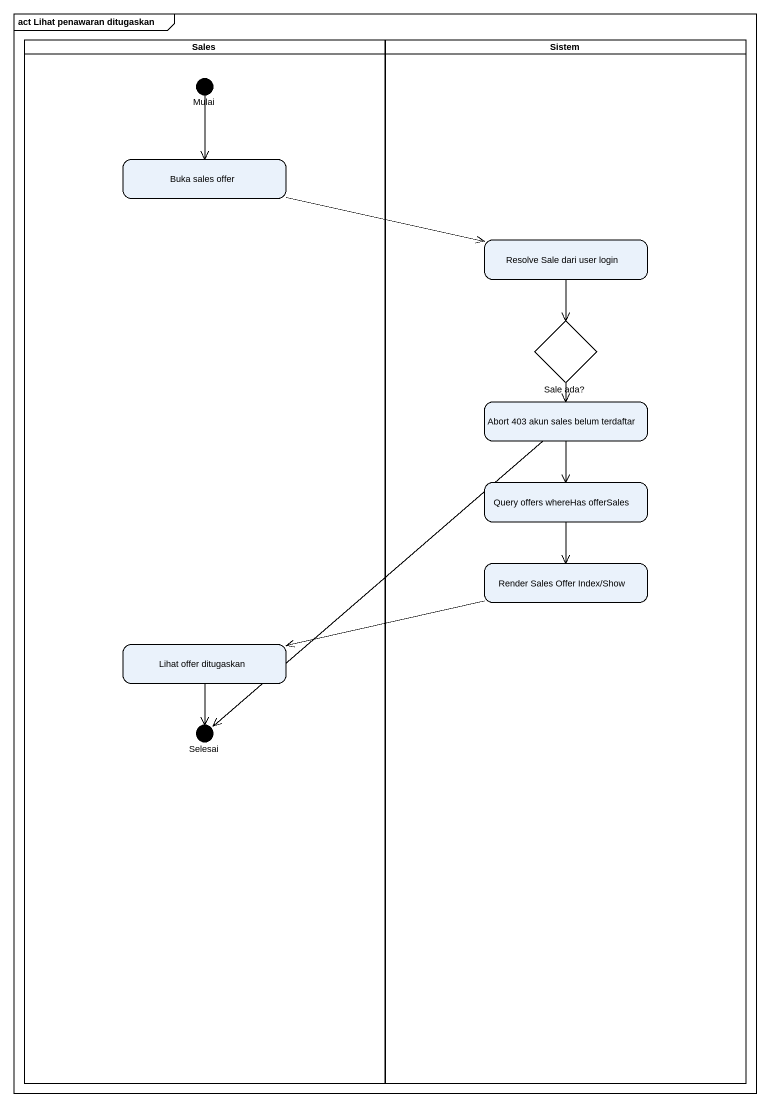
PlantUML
@startuml
mainframe act Lihat penawaran ditugaskan
hide empty description
state Sales <<partition>> {
  state Mulai <<choice>>
  state "Buka sales offer" as Buka_sales_offer
  state "Lihat offer ditugaskan" as Lihat_offer_ditugaskan
  state Selesai <<choice>>
}
state Sistem <<partition>> {
  state "Resolve Sale dari user login" as Resolve_Sale_dari_user_login
  state "Sale ada?" as Sale_ada <<choice>>
  state "Abort 403 akun sales belum terdaftar" as Abort_403_akun_sales_belum
  state "Query offers whereHas offerSales" as Query_offers_whereHas
  state "Render Sales Offer Index/Show" as Render_Sales_Offer_Index
}
Mulai --> Buka_sales_offer
Buka_sales_offer -right-> Resolve_Sale_dari_user_login
Resolve_Sale_dari_user_login --> Sale_ada
Sale_ada --> Abort_403_akun_sales_belum
Sale_ada --> Query_offers_whereHas
Abort_403_akun_sales_belum --> Query_offers_whereHas
Abort_403_akun_sales_belum --> Selesai
Query_offers_whereHas --> Render_Sales_Offer_Index
Render_Sales_Offer_Index -left-> Lihat_offer_ditugaskan
Lihat_offer_ditugaskan --> Selesai
@enduml
